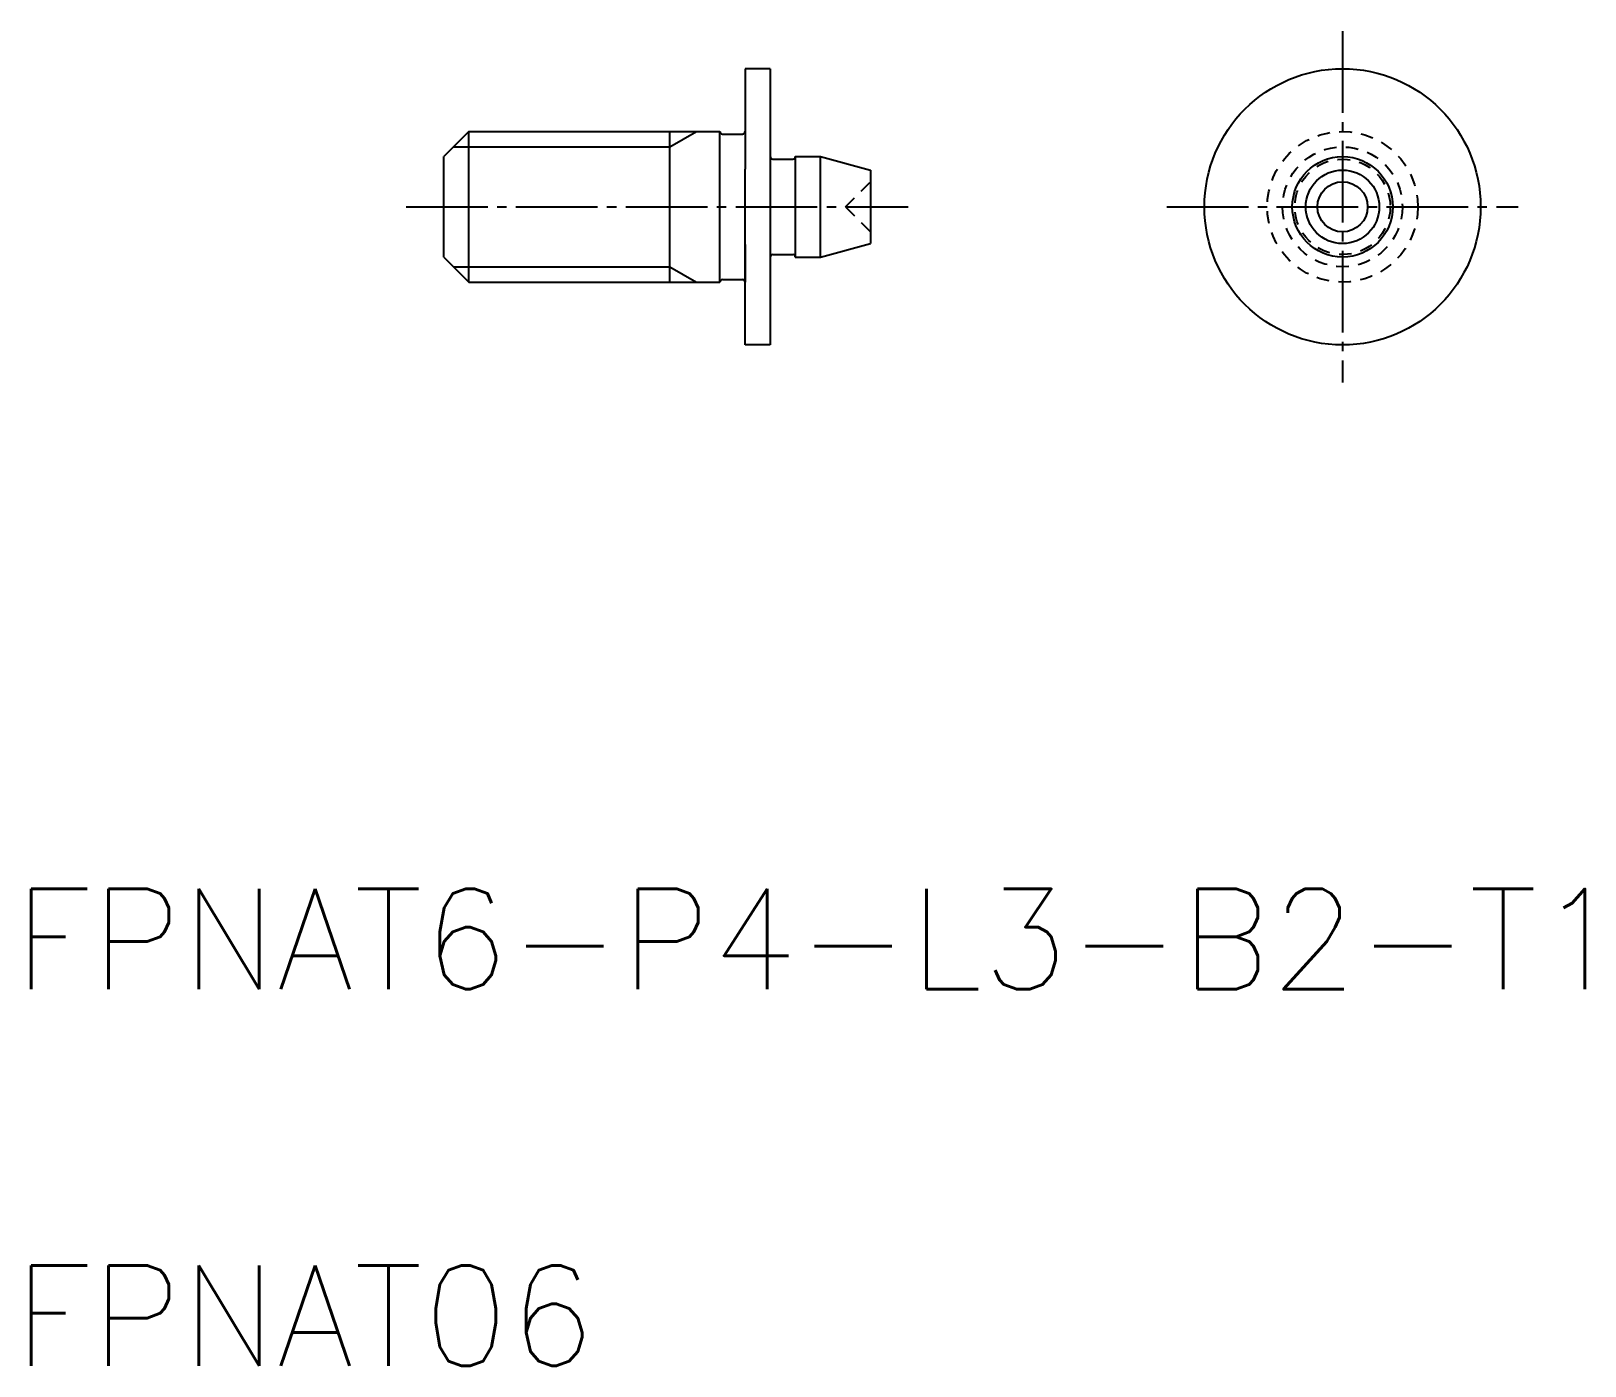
# Model space of a CAD drawing. Extents: x 112.9 to 174.8, y 47.4 to 100.6.
import ezdxf

# ---------------------------------------------------------------- set-up
doc = ezdxf.new("R2010")
doc.units = 0
doc.header["$LTSCALE"] = 0.25
doc.linetypes.add('CENTER', pattern=[17.5, 13, -1.5, 1.5, -1.5])
doc.linetypes.add('DASHED', pattern=[3.5, 2, -1.5])
doc.layers.get('0').update_dxf_attribs({"linetype": 'CONTINUOUS'})
doc.layers.add('CENTER', color=1, linetype='CENTER')
doc.styles.get("Standard").update_dxf_attribs({"font": 'txt.shx'})

msp = doc.modelspace()

# ---------------------------------------------------------------- linework, layer by layer
at = {"color": 7, "linetype": 'CONTINUOUS'}
for p, q in [((142.324, 99.096), (141.324, 99.096)), ((141.324, 99.096), (141.324, 95.096)), ((142.324, 99.096), (142.324, 88.096)), ((130.324, 96.596), (129.324, 95.596)), ((130.324, 90.596), (130.324, 96.596)), ((130.324, 96.596), (140.324, 96.596)), ((138.324, 90.596), (138.324, 96.596)), ((140.324, 90.596), (140.324, 96.596)), ((140.424, 96.496), (141.224, 96.496)), ((129.324, 91.596), (129.324, 95.596)), ((142.424, 95.496), (143.224, 95.496)), ((143.324, 95.596), (144.324, 95.596)), ((143.324, 95.596), (143.324, 91.596)), ((144.324, 95.596), (146.324, 95.06)), ((144.324, 91.596), (144.324, 95.596)), ((141.324, 92.096), (141.324, 95.096)), ((146.324, 95.06), (146.324, 92.132)), ((129.324, 91.596), (130.324, 90.596)), ((141.324, 92.096), (141.324, 90.596)), ((141.324, 88.096), (141.324, 92.096)), ((142.424, 91.696), (143.224, 91.696)), ((143.324, 91.596), (144.324, 91.596)), ((144.324, 91.596), (146.324, 92.132)), ((130.324, 90.596), (140.324, 90.596)), ((140.424, 90.696), (141.224, 90.696)), ((142.324, 88.096), (141.324, 88.096))]:
    msp.add_line(p, q, dxfattribs=at)
at = {"color": 3}
for p, q in [((138.324, 95.983), (139.387, 96.596)), ((129.711, 95.983), (138.324, 95.983)), ((129.711, 91.21), (138.324, 91.21)), ((138.324, 91.21), (139.387, 90.596))]:
    msp.add_line(p, q, dxfattribs=at)
at = {"color": 3, "linetype": 'DASHED'}
for q in [(146.324, 94.596), (146.324, 92.596)]:
    msp.add_line((145.324, 93.596), q, dxfattribs=at)
at = {"color": 7, "linetype": 'CONTINUOUS'}
for radius in [5.5, 2, 1.464, 1]:
    msp.add_circle((165.119, 93.596), radius, dxfattribs=at)
at = {"color": 3, "linetype": 'DASHED'}
for radius in [3, 2.387, 1.9]:
    msp.add_circle((165.119, 93.596), radius, dxfattribs=at)
at = {"color": 7, "linetype": 'CONTINUOUS'}
for centre, start, end in [((140.424, 96.596), 180, 270), ((141.224, 96.596), 270, 0), ((142.424, 95.596), 180, 270), ((143.224, 95.596), 270, 0), ((142.424, 91.596), 90, 180), ((143.224, 91.596), 0, 90), ((140.424, 90.596), 90, 180), ((141.224, 90.596), 0, 90)]:
    msp.add_arc(centre, 0.1, start, end, dxfattribs=at)
at = {"layer": 'CENTER', "color": 1, "linetype": 'CENTER'}
for p, q in [((165.119, 100.596), (165.119, 86.596)), ((127.824, 93.596), (147.824, 93.596)), ((158.119, 93.596), (172.119, 93.596))]:
    msp.add_line(p, q, dxfattribs=at)

# ---------------------------------------------------------------- texts
for s, p in [('FPNAT6-P4-L3-B2-T1', (112.201, 62.432)), ('FPNAT06', (112.201, 47.432))]:
    msp.add_text(s, height=4).set_placement(p)

doc.saveas('drawing.dxf')
